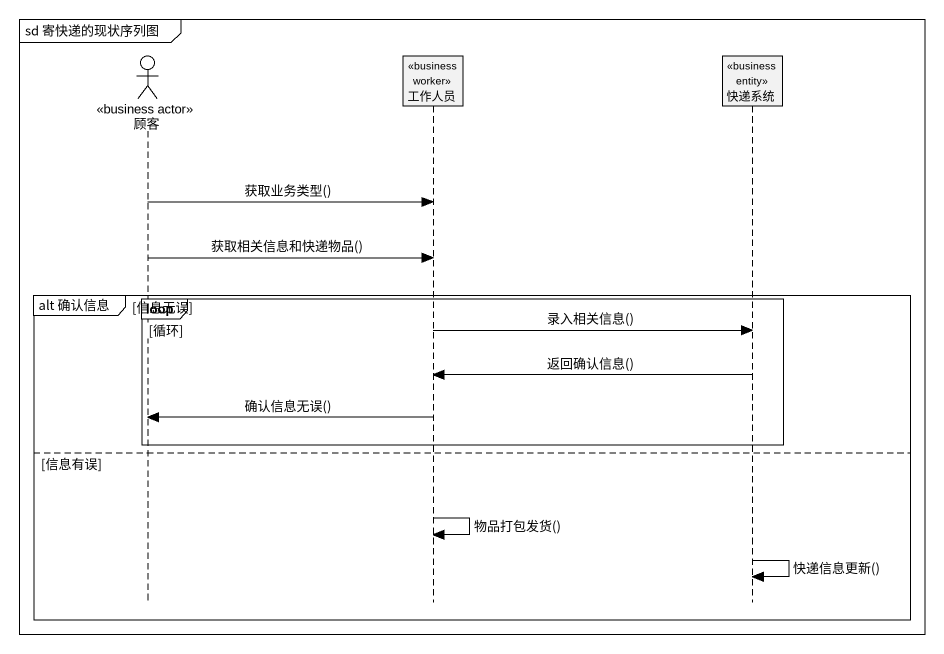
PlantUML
@startuml
mainframe sd 寄快递的现状序列图
hide footbox
actor 顾客 <<business actor>>
participant 工作人员 <<business worker>>
participant 快递系统 <<business entity>>

顾客 -> 工作人员 : 获取业务类型()
顾客 -> 工作人员 : 获取相关信息和快递物品()
group alt 确认信息 [信息无误]
  loop 循环
    工作人员 -> 快递系统 : 录入相关信息()
    快递系统 -> 工作人员 : 返回确认信息()
    工作人员 -> 顾客 : 确认信息无误()
  end
else 信息有误
  工作人员 -> 工作人员 : 物品打包发货()
  快递系统 -> 快递系统 : 快递信息更新()
end
@enduml
